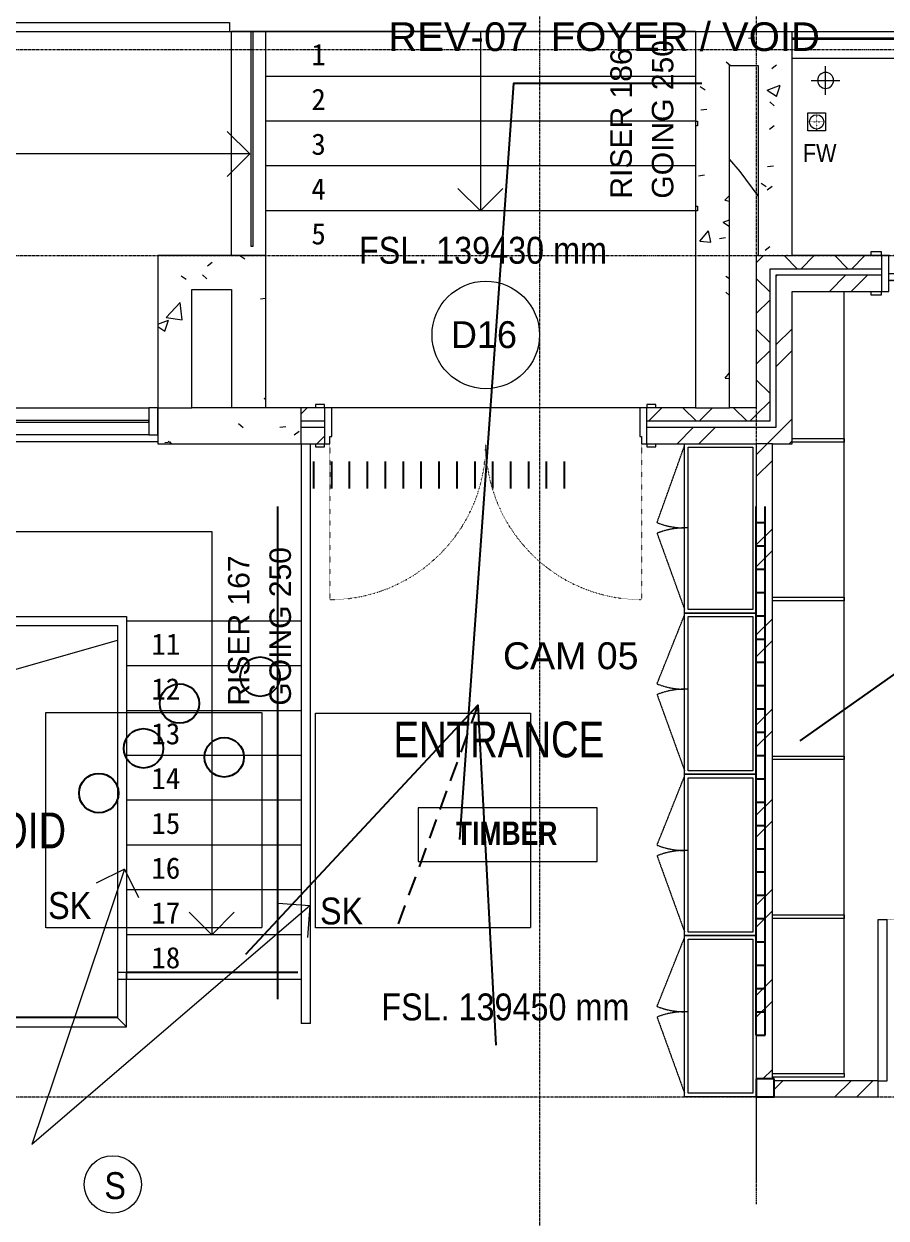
# Model space of a CAD drawing. Header units: millimetres. Extents: x -1971 to 39113, y -25802 to 13528.
# Drawn here: x 18866 to 23679, y 87 to 6751 of the extents above; entities that cross this region are included whole.
import ezdxf

# ---------------------------------------------------------------- set-up
doc = ezdxf.new("R2010")
doc.units = ezdxf.units.MM
for name, pattern in [('Dash - Tight', [4.5, 3, -1.5]), ('Dot - Tight', [1, 0, -1]), ('Grid Line', [22.225, 12.7, -3.175, 3.175, -3.175]), ('ID_DASH', [170, 110, -60]), ('IMPORT-DASH _4_', [3.5, 2.5, -1]), ('T-swing', [1.2, 0, -0.6, 0, -0.6])]:
    doc.linetypes.add(name, pattern=pattern)
for name, color, linetype, lineweight in [('2 Hoop survey', 8, 'Continuous', 9), ('A-ANNO-NOTE', 131, 'Continuous', 9), ('A-DETL', 90, 'Continuous', 9), ('A-DETL-HDLN', 90, 'Dot - Tight', 9), ('A-DETL-MBND', 5, 'Dot - Tight', 9), ('A-DETL-THIN', 151, 'Continuous', 9), ('A-DOOR', 31, 'Continuous', 9), ('A-DOOR-FRAM', 31, 'Continuous', 9), ('A-DOOR-IDEN', 31, 'Continuous', 9), ('A-FLOR', 192, 'Continuous', 18), ('A-FLOR-HRAL', 11, 'Continuous', 9), ('A-GLAZ-CURT', 52, 'Continuous', 9), ('A-GLAZ-CWMG', 51, 'Continuous', 9), ('A-WALL', 113, 'Continuous', 18), ('A-WALL-PATT', 111, 'Continuous', 18), ('C-BLDG-PADS', 91, 'Continuous', 9), ('G Furniture_dwg', 8, 'Continuous', 9), ('G-ANNO-DIMS', 111, 'Continuous', 9), ('G-ANNO-TEXT', 231, 'Continuous', 9), ('P-PIPE', 3, 'Continuous', 9), ('P-PIPE-CNTR', 3, 'Continuous', 9), ('S-COLS', 52, 'Continuous', 9), ('S-GRID', 1, 'Continuous', 9), ('S-STRS', 31, 'Continuous', 9), ('S-STRS-ANNO', 31, 'Continuous', 9), ('图层 01', 18, 'Continuous', 9), ('默认', 18, 'Continuous', 9)]:
    doc.layers.add(name, color=color, linetype=linetype, lineweight=lineweight)
for name, color, linetype, lineweight, true_color in [('ID_CAMERA_VIEWS', 7, 'Continuous', 25, 0xb86b1b), ('ID_LIGHTING_COVE', 7, 'Continuous', 25, 0xb86b1b), ('ID_NEW_JOINERY', 7, 'Continuous', 25, 0x181715), ('ID_REVISION_MARKUP', 7, 'Continuous', 25, 0xc83228)]:
    doc.layers.add(name, color=color, linetype=linetype, lineweight=lineweight, true_color=true_color)
doc.styles.add('Arial', font='arial.ttf', dxfattribs={"height": 120})
doc.styles.add('Avenir', font='', dxfattribs={"width": 0.9, "height": 150})
doc.styles.add('Avenir Light', font='', dxfattribs={"height": 150})
doc.styles.add('Avenir Light_1', font='', dxfattribs={"width": 0.9, "height": 150})
doc.styles.add('Avenir_1', font='', dxfattribs={"width": 0.8, "height": 200})
doc.styles.add('Avenir_2', font='', dxfattribs={"width": 0.9, "height": 100})
doc.styles.add('Avenir_B_2', font='', dxfattribs={"width": 0.85, "height": 130})
doc.styles.add('ID_SANS', font='Arial.ttf')
doc.styles.add('宋体', font='', dxfattribs={"height": 119.0625})
doc.styles.add('宋体_1', font='', dxfattribs={"height": 119.06})
doc.styles.get('Avenir').set_extended_font_data('Avenir')
doc.styles.get('Avenir Light').set_extended_font_data('Avenir Light')
doc.styles.get('Avenir Light_1').set_extended_font_data('Avenir Light')
doc.styles.get('Avenir_1').set_extended_font_data('Avenir')
doc.styles.get('Avenir_2').set_extended_font_data('Avenir')
doc.styles.get('Avenir_B_2').set_extended_font_data('Avenir', bold=True)
doc.styles.get('宋体').set_extended_font_data('SimSun')
doc.styles.get('宋体_1').set_extended_font_data('SimSun')
pattern_1 = [(45, (0, 0), (-251.447, 251.447), []), (45, (0, 381), (-251.447, 251.447), [])]
pattern_2 = [(45, (0, 0), (-141.4214, 141.4214), []), (135, (0, 0), (-141.4214, -141.4214), [])]
pattern_3 = [(50, (0, 0), (728.737, -63.756), [76.2, -838.2]), (355, (0, 0), (-140.972, 764.228), [60.96, -670.56]), (100.451, (60.7, -5.3), (587.77, 700.467), [64.76, -712.36]), (46.184, (0, 203.2), (1084.316, -168.17), [114.3, -1257.3]), (96.636, (90.4, 189.2), (949.61, 989.71), [97.14, -1068.54]), (351.184, (0, 203.2), (949.62, 989.7), [91.44, -1005.84]), (21, (101.6, 152.4), (606.458, -409.06), [76.2, -838.2]), (326, (101.6, 152.4), (247.208, 736.753), [60.96, -670.56]), (71.451, (152.14, 118.3), (853.668, 327.685), [64.76, -712.36]), (37.5, (0, 0), (12.3547, 338.22), [33.528, -628.904, 33.528, -647.192, -673.1]), (37.5, (0, 0), (12.3547, 338.22), [-1343.152, 33.528, -639.572]), (7.5, (0, 0), (267.279, 400.722), [33.528, -354.584, 33.528, -613.664, -256.54]), (7.5, (0, 0), (267.279, 400.722), [-1035.304, 33.528, -223.012]), (327.5, (-226.57, 0), (542.3633, -22.9153), [33.528, -220.472, 33.528, -758.952, -1051.56]), (327.5, (-226.57, 0), (542.3633, -22.9153), [-1046.48, 33.528, -1018.032]), (317.5, (-328.17, 0), (592.517, 101.707), [33.528, -296.672, 33.528, -492.76, -746.76]), (317.5, (-328.17, 0), (592.517, 101.707), [-856.488, 33.528, -713.232])]

# ---------------------------------------------------------------- blocks, each defined once
blk = doc.blocks.new('M_Single-Flush - 900 x 2400mm In-1156846-Ground Floor')
at = {"layer": 'A-DOOR'}
for p, q in [((399, -45), (399, -945.2)), ((450, -45), (399, -45)), ((450, -45), (450, -945.2)), ((450, -945.2), (399, -945.2))]:
    blk.add_line(p, q, dxfattribs=at)
at = {"layer": 'A-DOOR', "linetype": 'T-swing'}
blk.add_arc((450, -45), 901.7, 180, 266.7576, dxfattribs=at)
blk = doc.blocks.new('CE Double Swing Panel _Adjustable_ - Solid Swing Double 1800 x 2400-1832886-Ground Floor')
at = {"layer": 'A-DOOR'}
for p, q in [((-900, 183), (-950, 183)), ((-950, 183), (-950, 165)), ((-900, 165), (-900, 183)), ((-900, 165), (-900, -35)), ((-860, 165), (-900, 165)), ((-860, 5), (-860, 165)), ((900, 165), (860, 165)), ((860, 165), (860, 5)), ((950, 183), (900, 183)), ((900, 183), (900, 165)), ((900, -35), (900, 165)), ((950, 165), (950, 183)), ((-870, -35), (-870, 5)), ((-870, 5), (-860, 5)), ((860, 5), (870, 5)), ((870, 5), (870, -35)), ((-950, -35), (-950, -53)), ((-950, -53), (-900, -53)), ((-900, -35), (-870, -35)), ((-900, -53), (-900, -35)), ((870, -35), (900, -35)), ((900, -35), (900, -53)), ((900, -53), (950, -53)), ((950, -53), (950, -35))]:
    blk.add_line(p, q, dxfattribs=at)
at = {"layer": 'A-DOOR', "linetype": 'T-swing'}
for p, q in [((-870, -35), (-870, -905)), ((870, -35), (870, -905))]:
    blk.add_line(p, q, dxfattribs=at)
for centre, start, end in [((-870, -35), 270, 0), ((870, -35), 180, 270)]:
    blk.add_arc(centre, 870, start, end, dxfattribs=at)
blk = doc.blocks.new('栏杆扶手 - 栏杆扶手-1178710-Ground Floor')
at = {"layer": 'A-FLOR-HRAL'}
for p, q in [((17269, 3908.4), (17269, 1153.4)), ((17319.8, 1204.2), (17319.8, 3908.4)), ((19388.6, 1458.4), (19439.4, 1458.4)), ((19388.6, 1458.4), (19388.6, 1204.2)), ((19439.4, 1153.4), (19439.4, 1458.4)), ((17319.8, 1204.2), (17269, 1153.4)), ((19388.6, 1204.2), (17319.8, 1204.2)), ((19439.4, 1153.4), (19388.6, 1204.2)), ((17269, 1153.4), (19439.4, 1153.4))]:
    blk.add_line(p, q, dxfattribs=at)
blk = doc.blocks.new('栏杆扶手 - 栏杆扶手-1179289-Ground Floor')
at = {"layer": 'A-FLOR-HRAL'}
for p, q in [((20414.2, 4408.5), (20414.2, 1173.4)), ((20465, 1173.4), (20465, 4408.4)), ((20465, 1173.4), (20414.2, 1173.4))]:
    blk.add_line(p, q, dxfattribs=at)
blk = doc.blocks.new('System Panel - 10mm Glazed Panel-2229845-Ground Floor')
at = {"layer": 'A-GLAZ-CURT'}
for p, q in [((530, 5), (-530, 5)), ((-530, 5), (-530, -5)), ((530, -5), (530, 5)), ((-530, -5), (530, -5))]:
    blk.add_line(p, q, dxfattribs=at)
blk = doc.blocks.new('Rectangular Mullion - 50 x 150mm-1440517-Ground Floor')
at = {"layer": 'A-GLAZ-CWMG'}
for p, q in [((-50, 75), (0, 75)), ((-50, -75), (-50, 75)), ((0, 75), (0, -75)), ((0, -75), (-50, -75))]:
    blk.add_line(p, q, dxfattribs=at)
blk = doc.blocks.new('Rectangular Mullion - 50 x 150mm-2229843-Ground Floor')
at = {"layer": 'A-GLAZ-CWMG'}
for p, q in [((17394, 4608.4), (18454, 4608.4)), ((18454, 4458.4), (17394, 4458.4))]:
    blk.add_line(p, q, dxfattribs=at)
blk = doc.blocks.new('System Panel - 10mm Glazed Panel-1853381-Ground Floor')
at = {"layer": 'A-GLAZ-CURT'}
for p, q in [((-600, 5), (600, 5)), ((-600, 5), (-600, -5)), ((600, 5), (600, -5)), ((600, -5), (-600, -5))]:
    blk.add_line(p, q, dxfattribs=at)
blk = doc.blocks.new('CE Double Sliding Glazed _Adjustable_ - Glazed Sliding Double 1800 x 2400-2163021-Ground Floor')
at = {"layer": 'A-DOOR', "linetype": 'T-swing'}
for p, q in [((-375.3, 178.6), (-308.1, 245.8)), ((-375.3, 178.6), (-308.1, 111.5)), ((-375.3, 178.6), (-80.3, 178.6)), ((58.3, 40), (945.8, 40)), ((-774.2, -40), (113.3, -40))]:
    blk.add_line(p, q, dxfattribs=at)
at = {"layer": 'A-DOOR'}
for p, q in [((-814.2, 120), (-874.2, 120)), ((-874.2, 120), (-874.2, 100)), ((-814.2, 100), (-814.2, 120)), ((-814.2, 100), (-814.2, -100)), ((-774.2, 100), (-814.2, 100)), ((-774.2, -100), (-774.2, 100)), ((985.8, 100), (945.8, 100)), ((945.8, 100), (945.8, -100)), ((1045.8, 120), (985.8, 120)), ((985.8, 120), (985.8, 100)), ((985.8, -100), (985.8, 100)), ((1045.8, 100), (1045.8, 120)), ((-874.2, -100), (-874.2, -120)), ((-874.2, -120), (-814.2, -120)), ((-814.2, -100), (-774.2, -100)), ((-814.2, -120), (-814.2, -100)), ((945.8, -100), (985.8, -100)), ((985.8, -100), (985.8, -120)), ((985.8, -120), (1045.8, -120)), ((1045.8, -120), (1045.8, -100))]:
    blk.add_line(p, q, dxfattribs=at)
at = {"layer": 'A-DOOR-FRAM'}
for p, q in [((58.3, 40), (945.8, 40)), ((58.3, 40), (58.3, 0)), ((945.8, 0), (58.3, 0)), ((-774.2, 0), (113.3, 0)), ((113.3, -40), (-774.2, -40)), ((113.3, 0), (113.3, -40))]:
    blk.add_line(p, q, dxfattribs=at)
blk = doc.blocks.new('System Panel - 10mm Glazed Panel-V1-Ground Floor')
at = {"layer": 'A-GLAZ-CURT'}
for p, q in [((-560, 5), (600, 5)), ((600, 5), (600, -5)), ((600, -5), (-560, -5))]:
    blk.add_line(p, q, dxfattribs=at)
blk = doc.blocks.new('栏杆扶手 - 栏杆扶手-1513421-Ground Floor')
at = {"layer": 'A-FLOR-HRAL'}
for p, q in [((15614, 6759.2), (15964, 6759.2)), ((15614, 6708.4), (15614, 6759.2)), ((15964, 6759.2), (16864, 6759.2)), ((16864, 6759.2), (16964, 6759.2)), ((16964, 6759.2), (18114, 6759.2)), ((18114, 6759.2), (18214, 6759.2)), ((18214, 6759.2), (19214, 6759.2)), ((19214, 6759.2), (19614, 6759.2)), ((19614, 6759.2), (20014, 6759.2)), ((20014, 6759.2), (20014, 6708.4)), ((15614, 6708.4), (15964, 6708.4)), ((15964, 6708.4), (16864, 6708.4)), ((16864, 6708.4), (16964, 6708.4)), ((16964, 6708.4), (18114, 6708.4)), ((18114, 6708.4), (18214, 6708.4)), ((18214, 6708.4), (19214, 6708.4)), ((19214, 6708.4), (19614, 6708.4)), ((19614, 6708.4), (20014, 6708.4))]:
    blk.add_line(p, q, dxfattribs=at)
blk = doc.blocks.new('栏杆扶手 - 栏杆扶手-1525653-Ground Floor')
at = {"layer": 'A-FLOR-HRAL'}
for p, q in [((18318.6, 3443.8), (19439.4, 3443.8)), ((18318.6, 1208.4), (18318.6, 3443.8)), ((19439.4, 3443.8), (19439.4, 1668.4)), ((18369.4, 3393), (19388.6, 3393)), ((18369.4, 1208.4), (18369.4, 3393)), ((19388.6, 3393), (19388.6, 1668.4)), ((19388.6, 1668.4), (19388.6, 1418.4)), ((19439.4, 1668.4), (19439.4, 1418.4)), ((19439.4, 1418.4), (19388.6, 1418.4))]:
    blk.add_line(p, q, dxfattribs=at)
blk = doc.blocks.new('2 Hoop survey-1260670-Ground Floor')
at = {"layer": '默认', "color": 9, "flags": 128}
blk.add_lwpolyline([(71234.1, 16184), (71291.6, 16117), (71393.2, 15981.5), (71394.1, 15979.9)], dxfattribs=at)
blk = doc.blocks.new('G Furniture_dwg_G Furniture_dwg-1631897-Ground Floor-2332981-Ground Floor')
at = {"layer": 'G Furniture_dwg'}
blk.add_line((61682.9, 21990.5), (61682.9, 26355.5), dxfattribs=at)
at = {"layer": 'G Furniture_dwg', "linetype": 'IMPORT-DASH _4_'}
for p, q in [((60639, 25065.3), (60792.9, 25495.5)), ((60639, 25005.8), (60792.9, 24580.5)), ((60639, 24165.3), (60792.9, 24550.5)), ((60639, 24105.8), (60792.9, 23680.5)), ((60639, 23265.3), (60792.9, 23650.5)), ((60639, 23205.8), (60792.9, 22780.5)), ((60639, 22365.3), (60792.9, 22750.5)), ((60639, 22305.8), (60792.9, 21880.5))]:
    blk.add_line(p, q, dxfattribs=at)
at = {"layer": 'G Furniture_dwg', "flags": 128}
for points in [[(61392.9, 25534.5), (61682.9, 25534.5), (61682.9, 25514.5), (61392.9, 25514.5)], [(61282.9, 24648.5), (61682.9, 24648.5), (61682.9, 24628.5), (61282.9, 24628.5)], [(61282.9, 23762.5), (61682.9, 23762.5), (61682.9, 23742.5), (61282.9, 23742.5)], [(61282.9, 22876.5), (61682.9, 22876.5), (61682.9, 22856.5), (61282.9, 22856.5)], [(61282.9, 21990.5), (61682.9, 21990.5), (61682.9, 21970.5), (61282.9, 21970.5)]]:
    blk.add_lwpolyline(points, dxfattribs=at)
at = {"layer": 'G Furniture_dwg', "linetype": 'IMPORT-DASH _4_'}
for centre, start, end in [((60792.9, 25448.5), 248.12485, 270), ((60792.9, 24622.5), 90, 111.87515), ((60792.9, 24548.5), 248.12485, 270), ((60792.9, 23722.5), 90, 111.87515), ((60792.9, 23648.5), 248.12485, 270), ((60792.9, 22822.5), 90, 111.87515), ((60792.9, 22748.5), 248.12485, 270), ((60792.9, 21922.5), 90, 111.87515)]:
    blk.add_arc(centre, 413, start, end, dxfattribs=at)
at = {"layer": '图层 01', "color": 8}
for p, q in [((60812.9, 25035.5), (60792.9, 25035.5)), ((60792.9, 24560.5), (61192.9, 24560.5)), ((60812.9, 24135.5), (60792.9, 24135.5)), ((60792.9, 23660.5), (61192.9, 23660.5)), ((60812.9, 23235.5), (60792.9, 23235.5)), ((60792.9, 22760.5), (61192.9, 22760.5)), ((60812.9, 22335.5), (60792.9, 22335.5))]:
    blk.add_line(p, q, dxfattribs=at)
at = {"layer": '图层 01', "color": 8, "flags": 128}
for points in [[(61192.9, 24560.5), (60792.9, 24560.5), (60792.9, 25505.5)], [(61192.9, 23660.5), (60792.9, 23660.5), (60792.9, 24560.5)], [(61192.9, 22760.5), (60792.9, 22760.5), (60792.9, 23660.5)], [(61192.9, 21860.5), (60792.9, 21860.5), (60792.9, 22760.5)]]:
    blk.add_lwpolyline(points, dxfattribs=at)
for points in [[(60812.9, 25485.5), (61172.9, 25485.5), (61172.9, 24580.5), (60812.9, 24580.5)], [(60812.9, 24540.5), (61172.9, 24540.5), (61172.9, 23680.5), (60812.9, 23680.5)], [(60812.9, 23640.5), (61172.9, 23640.5), (61172.9, 22780.5), (60812.9, 22780.5)], [(60812.9, 22740.5), (61172.9, 22740.5), (61172.9, 21880.5), (60812.9, 21880.5)]]:
    blk.add_lwpolyline(points, close=True, dxfattribs=at)
blk = doc.blocks.new('G Furniture_dwg-1631897-Ground Floor')
blk.add_blockref('G Furniture_dwg_G Furniture_dwg-1631897-Ground Floor-2332981-Ground Floor', (-38238.8, -21097.2))
blk = doc.blocks.new('SCG α__ñ__í___ α______ - 100 x 100-V16-Ground Floor')
at = {"layer": 'S-COLS', "lineweight": 25}
for p, q in [((50, 50), (-50, 50)), ((-50, 50), (-50, -50)), ((50, -50), (50, 50)), ((-50, -50), (50, -50))]:
    blk.add_line(p, q, dxfattribs=at)
blk = doc.blocks.new('Annotation - Tag Door - Annotation - Tag Door-163460-Ground Floor')
at = {"layer": 'A-DOOR-IDEN'}
blk.add_circle((0, 0), 3, dxfattribs=at)
blk = doc.blocks.new('OJID - Material Marks - OJID - Material Marks-1690541-Ground Floor')
at = {"layer": 'A-ANNO-NOTE'}
for p, q in [((10, 3), (0, 3)), ((0, 3), (0, 0)), ((10, 0), (10, 3)), ((0, 0), (10, 0))]:
    blk.add_line(p, q, dxfattribs=at)

msp = doc.modelspace()

# ---------------------------------------------------------------- hatches: boundary and pattern name
at = {"layer": 'A-WALL-PATT', "lineweight": 9}
h = msp.add_hatch(dxfattribs=at)
h.set_pattern_fill('FP_4', color=256, style=0, pattern_type=2)
h.set_pattern_definition(pattern_3)
h.paths.add_polyline_path([(22804.04, 6518.364), (23154.04, 6518.364), (23154.04, 6708.364), (22614.04, 6708.364), (22614.04, 6518.364), (22626.74, 6518.364)])
h = msp.add_hatch(dxfattribs=at)
h.set_pattern_fill('FP_4', color=256, style=0, pattern_type=2)
h.set_pattern_definition(pattern_3)
h.paths.add_polyline_path([(22626.74, 4608.364), (22804.04, 4608.364), (22804.04, 6518.364), (22614.04, 6518.364), (22614.04, 6208.364), (22626.74, 6208.364), (22626.74, 6182.964), (22614.04, 6182.964), (22614.04, 5733.764), (22626.74, 5733.764), (22626.74, 5708.364), (22614.04, 5708.364), (22614.04, 4608.364)])
h = msp.add_hatch(dxfattribs=at)
h.set_pattern_fill('FP_4', color=256, style=0, pattern_type=2)
h.set_pattern_definition(pattern_3)
h.paths.add_polyline_path([(22964.04, 5458.364), (23154.04, 5458.364), (23154.04, 6518.364), (22964.04, 6518.364), (22964.04, 5496.4)])
h = msp.add_hatch(dxfattribs=at)
h.set_pattern_fill('FP_4', color=256, style=0, pattern_type=2)
h.set_pattern_definition(pattern_3)
h.paths.add_polyline_path([(19804.04, 4608.364), (19804.04, 5458.364), (19614.04, 5458.364), (19614.04, 4608.364)])
h = msp.add_hatch(dxfattribs=at)
h.set_pattern_fill('FP_4', color=256, style=0, pattern_type=2)
h.set_pattern_definition(pattern_3)
h.paths.add_polyline_path([(19804.04, 5268.364), (20214.04, 5268.364), (20214.04, 5458.364), (19804.04, 5458.364)])
h = msp.add_hatch(dxfattribs=at)
h.set_pattern_fill('FP_3', color=256, style=0, pattern_type=2)
h.set_pattern_definition(pattern_2)
h.paths.add_polyline_path([(23006.918, 4533.364), (23029.04, 4533.364), (23029.04, 5458.364), (22954.04, 5458.364), (22954.04, 4533.364)])
h = msp.add_hatch(dxfattribs=at)
h.set_pattern_fill('FP_3', color=256, style=0, pattern_type=2)
h.set_pattern_definition(pattern_2)
h.paths.add_polyline_path([(29934.04, 5383.364), (29934.077, 5383.364), (29934.04, 5458.364), (29524.04, 5458.364), (29524.04, 5383.364)])
h.paths.add_polyline_path([(27724.04, 5383.364), (27724.04, 5458.364), (25454.04, 5458.364), (25454.04, 5383.364), (26644.04, 5383.364)])
h.paths.add_polyline_path([(23654.04, 5383.364), (23654.04, 5458.364), (23029.04, 5458.364), (23029.04, 5383.364), (23154.04, 5383.364)])
h = msp.add_hatch(dxfattribs=at)
h.set_pattern_fill('FP_2', color=256, style=0, pattern_type=2)
h.set_pattern_definition(pattern_1)
h.paths.add_polyline_path([(23064.04, 4408.364), (23154.04, 4408.364), (23154.04, 5348.364), (23064.04, 5348.364), (23064.04, 4452.346)])
h = msp.add_hatch(dxfattribs=at)
h.set_pattern_fill('FP_2', color=256, style=0, pattern_type=2)
h.set_pattern_definition(pattern_1)
h.paths.add_polyline_path([(29934.067, 5258.364), (30024.04, 5258.364), (30024.04, 5348.364), (29524.04, 5348.364), (29524.04, 5258.364), (29934.04, 5258.364)])
h.paths.add_polyline_path([(26644.04, 5258.364), (27724.04, 5258.364), (27724.04, 5348.364), (25454.04, 5348.364), (25454.04, 5258.364), (26554.04, 5258.364)])
h.paths.add_polyline_path([(23654.04, 5258.364), (23654.04, 5348.364), (23154.04, 5348.364), (23154.04, 5258.364)])
h = msp.add_hatch(dxfattribs=at)
h.set_pattern_fill('FP_4', color=256, style=0, pattern_type=2)
h.set_pattern_definition(pattern_3)
h.paths.add_polyline_path([(20024.04, 4608.364), (20214.04, 4608.364), (20214.04, 5268.364), (20024.04, 5268.364), (20024.04, 5189.197)])
h = msp.add_hatch(dxfattribs=at)
h.set_pattern_fill('FP_4', color=256, style=0, pattern_type=2)
h.set_pattern_definition(pattern_3)
h.paths.add_polyline_path([(20413.294, 4408.364), (20414.04, 4408.364), (20413.24, 4608.364), (19614.04, 4608.364), (19614.04, 4408.364), (20413.24, 4408.364)])
h = msp.add_hatch(dxfattribs=at)
h.set_pattern_fill('FP_3', color=256, style=0, pattern_type=2)
h.set_pattern_definition(pattern_2)
h.paths.add_polyline_path([(22954.04, 4533.364), (22954.04, 4608.364), (22344.04, 4608.364), (22344.04, 4533.364), (22946.782, 4533.364)])
h.paths.add_polyline_path([(20414.04, 4533.364), (20544.04, 4533.364), (20544.04, 4608.364), (20414.04, 4608.364)])
h = msp.add_hatch(dxfattribs=at)
h.set_pattern_fill('FP_2', color=256, style=0, pattern_type=2)
h.set_pattern_definition(pattern_1)
h.paths.add_polyline_path([(22626.74, 4408.364), (23064.04, 4408.364), (23064.04, 4498.364), (22344.04, 4498.364), (22344.04, 4408.364), (22378.305, 4408.364)])
h.paths.add_polyline_path([(20414.24, 4408.364), (20544.04, 4408.364), (20544.04, 4498.364), (20414.04, 4498.364), (20414.04, 4408.364)])
h = msp.add_hatch(dxfattribs=at)
h.set_pattern_fill('FP_2', color=256, style=0, pattern_type=2)
h.set_pattern_definition(pattern_1)
h.paths.add_polyline_path([(22954.251, 863.364), (23044.04, 863.364), (23044.04, 4408.364), (22954.04, 4408.364), (22954.04, 863.364)])
h = msp.add_hatch(dxfattribs=at)
h.set_pattern_fill('FP_2', color=256, style=0, pattern_type=2)
h.set_pattern_definition(pattern_1)
h.paths.add_polyline_path([(28974.04, 763.364), (28974.04, 853.364), (24534.04, 853.364), (24534.04, 763.364), (28785.887, 763.364)])
h.paths.add_polyline_path([(29934.04, 763.364), (29934.04, 853.364), (29874.04, 853.364), (29874.04, 763.364)])
h.paths.add_polyline_path([(23054.04, 763.364), (23634.04, 763.364), (23634.04, 853.364), (23054.04, 853.364), (23054.04, 851.838)])

# ---------------------------------------------------------------- linework, layer by layer
at = {"layer": 'A-DETL', "linetype": 'Dash - Tight'}
for p, q in [((16294.04, 6708.364), (30134.19, 6708.364)), ((22954.04, 4408.364), (22954.04, 298.364)), ((18987.69, 2907.608), (20194.04, 2907.608)), ((18987.69, 1705.905), (18987.69, 2907.608)), ((20194.04, 2907.608), (20194.04, 1705.905)), ((20494.04, 2904.26), (21694.04, 2904.26)), ((20494.04, 1705.905), (20494.04, 2904.26)), ((21694.04, 2904.26), (21694.04, 1705.905)), ((20194.04, 1705.905), (18987.69, 1705.905)), ((21694.04, 1705.905), (20494.04, 1705.905))]:
    msp.add_line(p, q, dxfattribs=at)
at = {"layer": 'A-DETL', "lineweight": 25}
for p in [(19439.44, 1458.364), (19457.326, 1458.364)]:
    msp.add_line(p, (20394.44, 1458.364), dxfattribs=at)
at = {"layer": 'A-DETL-HDLN'}
for p, q in [((23241.218, 6204.508), (23341.218, 6204.508)), ((23291.218, 6254.508), (23291.218, 6154.508))]:
    msp.add_line(p, q, dxfattribs=at)
at = {"layer": 'A-DETL-MBND'}
msp.add_line((29934.04, 5458.364), (22954.04, 5458.364), dxfattribs=at)
at = {"layer": 'A-DETL-THIN'}
for p, q in [((23241.218, 6254.508), (23341.218, 6254.508)), ((23241.218, 6154.508), (23241.218, 6254.508)), ((23341.218, 6254.508), (23341.218, 6154.508)), ((23341.218, 6154.508), (23241.218, 6154.508)), ((18580.019, 3082.038), (19388.64, 3312.964))]:
    msp.add_line(p, q, dxfattribs=at)
for centre, radius in [((23291.218, 6204.508), 40), ((19362.137, 274.952), 160)]:
    msp.add_circle(centre, radius, dxfattribs=at)
at = {"layer": 'A-FLOR'}
for p, q in [((22614.04, 5708.364), (20214.04, 5708.364)), ((22304.04, 4608.364), (20584.04, 4608.364)), ((20413.24, 4408.364), (20413.24, 1655.864)), ((20413.24, 1655.864), (20414.04, 1655.864)), ((20414.04, 1655.864), (20414.04, 1418.364)), ((20414.04, 1418.364), (19439.44, 1418.364)), ((19388.64, 1208.364), (17344.04, 1208.364))]:
    msp.add_line(p, q, dxfattribs=at)
at = {"layer": 'A-WALL'}
for p, q in [((20024.04, 5458.364), (20024.04, 6708.364)), ((20134.04, 6708.364), (20024.04, 6708.364)), ((20214.04, 6708.364), (20144.04, 6708.364)), ((20214.04, 6708.364), (20214.04, 4608.364)), ((22614.04, 6708.364), (22614.04, 4608.364)), ((22614.04, 6708.364), (30134.04, 6708.364)), ((23154.04, 5458.364), (23154.04, 6708.364)), ((29934.04, 6558.364), (23154.04, 6558.364)), ((22804.04, 6518.364), (22964.04, 6518.364)), ((22804.04, 4608.364), (22804.04, 6518.364)), ((22964.04, 6518.364), (22964.04, 5458.364)), ((22614.04, 6208.364), (22626.74, 6208.364)), ((22626.74, 6208.364), (22626.74, 6182.964)), ((22626.74, 6182.964), (22614.04, 6182.964)), ((22614.04, 5733.764), (22626.74, 5733.764)), ((22626.74, 5733.764), (22626.74, 5708.364)), ((22626.74, 5708.364), (22614.04, 5708.364)), ((19614.04, 5458.364), (19614.04, 4408.364)), ((20214.04, 5458.364), (19614.04, 5458.364)), ((22964.04, 5458.364), (22954.04, 5458.364)), ((22954.04, 5458.364), (22954.04, 4608.364)), ((23654.04, 5458.364), (23154.04, 5458.364)), ((19804.04, 4608.364), (19804.04, 5268.364)), ((19804.04, 5268.364), (20024.04, 5268.364)), ((20024.04, 5268.364), (20024.04, 4608.364)), ((23154.04, 4408.364), (23154.04, 5258.364)), ((23154.04, 5258.364), (23654.04, 5258.364)), ((20544.04, 4608.364), (19804.04, 4608.364)), ((20414.04, 4408.364), (20414.04, 4608.364)), ((22614.04, 4608.364), (22344.04, 4608.364)), ((22954.04, 4608.364), (22804.04, 4608.364)), ((19614.04, 4408.364), (20544.04, 4408.364)), ((22344.04, 4408.364), (22954.04, 4408.364)), ((22954.04, 4408.364), (22954.04, 863.364)), ((23044.04, 4408.364), (23154.04, 4408.364)), ((23044.04, 863.364), (23044.04, 4408.364)), ((23634.04, 853.364), (23054.04, 853.364)), ((23634.04, 763.364), (23634.04, 853.364)), ((23054.04, 763.364), (23634.04, 763.364))]:
    msp.add_line(p, q, dxfattribs=at)
at = {"layer": 'A-WALL', "lineweight": 9}
for p, q in [((22964.04, 5458.364), (23154.04, 5458.364)), ((23029.04, 5383.364), (23029.04, 4533.364)), ((23654.04, 5383.364), (23029.04, 5383.364)), ((23064.04, 5348.364), (23064.04, 4498.364)), ((23654.04, 5348.364), (23064.04, 5348.364)), ((19614.04, 4608.364), (19804.04, 4608.364)), ((22614.04, 4608.364), (22804.04, 4608.364)), ((20544.04, 4533.364), (20414.04, 4533.364)), ((23029.04, 4533.364), (22344.04, 4533.364)), ((20544.04, 4498.364), (20414.04, 4498.364)), ((23064.04, 4498.364), (22344.04, 4498.364)), ((23044.04, 4408.364), (22954.04, 4408.364))]:
    msp.add_line(p, q, dxfattribs=at)
at = {"layer": 'C-BLDG-PADS'}
msp.add_line((20014.04, 6708.364), (20024.04, 6708.364), dxfattribs=at)
at = {"layer": 'G-ANNO-TEXT', "color": 7}
for p, q in [((20126.258, 6025.44), (20001.258, 6150.44)), ((20126.258, 6025.44), (16499.349, 6025.44)), ((20126.258, 6025.44), (20001.258, 5900.44)), ((19427.902, 2033.684), (18909.89, 497.819)), ((19427.902, 2033.684), (19269.509, 1955.188)), ((19427.902, 2033.684), (19506.398, 1875.291)), ((20461.792, 1828.629), (18909.89, 497.819)), ((20461.792, 1828.629), (20285.533, 1842.147)), ((20461.792, 1828.629), (20448.274, 1652.37))]:
    msp.add_line(p, q, dxfattribs=at)
at = {"layer": 'ID_CAMERA_VIEWS', "linetype": 'ID_DASH'}
msp.add_line((21400, 2950), (20955.374, 1728.4), dxfattribs=at)
at = {"layer": 'ID_CAMERA_VIEWS'}
msp.add_lwpolyline([(20104.203, 1560.428), (21400, 2950), (21499.438, 1052.604)], dxfattribs=at)
at = {"layer": 'ID_LIGHTING_COVE'}
msp.add_line((20284.04, 1308.364), (20284.04, 4058.364), dxfattribs=at)
for centre in [(20184.04, 3108.364), (19734.04, 2958.364), (19534.04, 2708.364), (19984.04, 2658.364), (19284.04, 2458.364)]:
    msp.add_circle(centre, 110, dxfattribs=at)
at = {"layer": 'ID_NEW_JOINERY'}
for p, q in [((20484.04, 4158.364), (20484.04, 4308.364)), ((20584.04, 4158.364), (20584.04, 4308.364)), ((20684.04, 4158.364), (20684.04, 4308.364)), ((20784.04, 4158.364), (20784.04, 4308.364)), ((20884.04, 4158.364), (20884.04, 4308.364)), ((20984.04, 4158.364), (20984.04, 4308.364)), ((21084.04, 4158.364), (21084.04, 4308.364)), ((21184.04, 4158.364), (21184.04, 4308.364)), ((21284.04, 4158.364), (21284.04, 4308.364)), ((21384.04, 4158.364), (21384.04, 4308.364)), ((21484.04, 4158.364), (21484.04, 4308.364)), ((21584.04, 4158.364), (21584.04, 4308.364)), ((21684.04, 4158.364), (21684.04, 4308.364)), ((21784.04, 4158.364), (21784.04, 4308.364)), ((21884.04, 4158.364), (21884.04, 4308.364)), ((22954.04, 1108.364), (22954.04, 4058.364)), ((23004.04, 1108.364), (23004.04, 4058.364)), ((22954.04, 3968.364), (23004.04, 3968.364)), ((22954.04, 3838.364), (23004.04, 3838.364)), ((22954.04, 3708.364), (23004.04, 3708.364)), ((22954.04, 3578.364), (23004.04, 3578.364)), ((22954.04, 3448.364), (23004.04, 3448.364)), ((22954.04, 3318.364), (23004.04, 3318.364)), ((22954.04, 3188.364), (23004.04, 3188.364)), ((22954.04, 3058.364), (23004.04, 3058.364)), ((22954.04, 2928.364), (23004.04, 2928.364)), ((22954.04, 2798.364), (23004.04, 2798.364)), ((22954.04, 2668.364), (23004.04, 2668.364)), ((22954.04, 2538.364), (23004.04, 2538.364)), ((22954.04, 2408.364), (23004.04, 2408.364)), ((22954.04, 2278.364), (23004.04, 2278.364)), ((22954.04, 2148.364), (23004.04, 2148.364)), ((22954.04, 2018.364), (23004.04, 2018.364)), ((22954.04, 1888.364), (23004.04, 1888.364)), ((22954.04, 1758.364), (23004.04, 1758.364)), ((22954.04, 1628.364), (23004.04, 1628.364)), ((22954.04, 1498.364), (23004.04, 1498.364)), ((22954.04, 1368.364), (23004.04, 1368.364)), ((22954.04, 1238.364), (23004.04, 1238.364)), ((22954.04, 1108.364), (23004.04, 1108.364))]:
    msp.add_line(p, q, dxfattribs=at)
at = {"layer": 'ID_REVISION_MARKUP'}
for points in [[(21300, 2200), (21600, 6420), (22650, 6420)], [(23200, 2750), (28400, 6420), (29450, 6420)]]:
    msp.add_lwpolyline(points, dxfattribs=at)
at = {"layer": 'P-PIPE'}
for start, end in [(0, 180), (180, 0)]:
    msp.add_arc((23341.033, 6436.017), 44.45, start, end, dxfattribs=at)
at = {"layer": 'P-PIPE-CNTR'}
for p, q in [((23341.033, 6356.017), (23341.033, 6516.017)), ((23261.033, 6436.017), (23421.033, 6436.017))]:
    msp.add_line(p, q, dxfattribs=at)
at = {"layer": 'S-GRID', "linetype": 'Grid Line'}
for p, q in [((21744.04, 10903.84), (21744.04, -9321.465)), ((22954.04, 10903.84), (22954.04, 163.694)), ((-1062.147, 6608.364), (38143.478, 6608.364)), ((-1062.147, 5458.364), (38143.478, 5458.364)), ((-1062.147, 763.364), (38143.478, 763.364))]:
    msp.add_line(p, q, dxfattribs=at)
at = {"layer": 'S-STRS'}
for p, q in [((22614.04, 6708.364), (20214.04, 6708.364)), ((22614.04, 6458.364), (20214.04, 6458.364)), ((22614.04, 6208.364), (20214.04, 6208.364)), ((22614.04, 6208.364), (22614.04, 6182.964)), ((22614.04, 5958.364), (20214.04, 5958.364)), ((22614.04, 5733.764), (22614.04, 5708.364)), ((22614.04, 5708.364), (20214.04, 5708.364)), ((19614.04, 4418.364), (17344.04, 4418.364)), ((20413.24, 3418.364), (19439.44, 3418.364)), ((20413.24, 3168.364), (19439.44, 3168.364)), ((20413.24, 2918.364), (19439.44, 2918.364)), ((20413.24, 2668.364), (19439.44, 2668.364)), ((20413.24, 2418.364), (19439.44, 2418.364)), ((20413.24, 2168.364), (19439.44, 2168.364)), ((20413.24, 1918.364), (19439.44, 1918.364)), ((20414.04, 1668.364), (19439.44, 1668.364)), ((20414.04, 1668.364), (20414.04, 1418.364)), ((20414.04, 1418.364), (19439.44, 1418.364))]:
    msp.add_line(p, q, dxfattribs=at)
at = {"layer": 'S-STRS', "linetype": 'Dash - Tight'}
for p, q in [((22614.04, 6708.364), (20214.04, 6708.364)), ((22614.04, 6458.364), (20214.04, 6458.364)), ((22614.04, 6208.364), (20214.04, 6208.364)), ((22614.04, 5958.364), (20214.04, 5958.364)), ((20413.24, 3418.364), (19439.44, 3418.364)), ((20413.24, 3168.364), (19439.44, 3168.364)), ((20413.24, 2918.364), (19439.44, 2918.364)), ((20413.24, 2668.364), (19439.44, 2668.364)), ((20413.24, 2418.364), (19439.44, 2418.364)), ((20413.24, 2168.364), (19439.44, 2168.364)), ((20413.24, 1918.364), (19439.44, 1918.364)), ((20414.04, 1668.364), (19439.44, 1668.364))]:
    msp.add_line(p, q, dxfattribs=at)
at = {"layer": 'S-STRS-ANNO'}
for p, q in [((21414.04, 6708.364), (21414.04, 6458.364)), ((21414.04, 6458.364), (21414.04, 6208.364)), ((21414.04, 6208.364), (21414.04, 5958.364)), ((21414.04, 5958.364), (21414.04, 5708.364)), ((21414.04, 5708.364), (21289.04, 5833.364)), ((21414.04, 5708.364), (21539.04, 5833.364)), ((17844.04, 3918.364), (19914.04, 3918.364)), ((19914.04, 3918.364), (19914.04, 3418.364)), ((19914.04, 3418.364), (19914.04, 3168.364)), ((19914.04, 3168.364), (19914.04, 2918.364)), ((19914.04, 2918.364), (19914.04, 2668.364)), ((19914.04, 2668.364), (19914.04, 2418.364)), ((19914.04, 2418.364), (19914.04, 2168.364)), ((19914.04, 2168.364), (19914.04, 1918.364)), ((19914.04, 1918.364), (19914.04, 1668.364)), ((19914.04, 1668.364), (19789.04, 1793.364)), ((19914.04, 1668.364), (20039.04, 1793.364))]:
    msp.add_line(p, q, dxfattribs=at)

# ---------------------------------------------------------------- block references
at = {"layer": '2 Hoop survey', "color": 9}
msp.add_blockref('2 Hoop survey-1260670-Ground Floor', (-48430.024, -10188.937), dxfattribs=at)
at = {"layer": 'A-ANNO-NOTE', "xscale": 100, "yscale": 100, "zscale": 100}
msp.add_blockref('OJID - Material Marks - OJID - Material Marks-1690541-Ground Floor', (21066.488, 2076.332), dxfattribs=at)
at = {"layer": 'A-DOOR'}
for name, p in [('CE Double Sliding Glazed _Adjustable_ - Glazed Sliding Double 1800 x 2400-2163021-Ground Floor', (24468.282, 5358.364)), ('CE Double Swing Panel _Adjustable_ - Solid Swing Double 1800 x 2400-1832886-Ground Floor', (21444.04, 4443.364))]:
    msp.add_blockref(name, p, dxfattribs=at)
at = {"layer": 'A-DOOR', "rotation": 180}
msp.add_blockref('M_Single-Flush - 900 x 2400mm In-1156846-Ground Floor', (24084.04, 808.364), dxfattribs=at)
at = {"layer": 'A-DOOR-IDEN', "xscale": 99.99999999999993, "yscale": 99.99999999999993, "zscale": 99.99999999999993}
msp.add_blockref('Annotation - Tag Door - Annotation - Tag Door-163460-Ground Floor', (21444.04, 5015.193), dxfattribs=at)
at = {"layer": 'A-FLOR-HRAL'}
for name in ['栏杆扶手 - 栏杆扶手-1513421-Ground Floor', '栏杆扶手 - 栏杆扶手-1179289-Ground Floor', '栏杆扶手 - 栏杆扶手-1178710-Ground Floor', '栏杆扶手 - 栏杆扶手-1525653-Ground Floor']:
    msp.add_blockref(name, (0, 0), dxfattribs=at)
at = {"layer": 'A-GLAZ-CURT', "rotation": 269.9999999999999}
msp.add_blockref('System Panel - 10mm Glazed Panel-1853381-Ground Floor', (20139.04, 6108.364), dxfattribs=at)
at = {"layer": 'A-GLAZ-CURT'}
for name, p in [('System Panel - 10mm Glazed Panel-V1-Ground Floor', (23714.04, 6668.364)), ('System Panel - 10mm Glazed Panel-2229845-Ground Floor', (19034.04, 4533.364))]:
    msp.add_blockref(name, p, dxfattribs=at)
at = {"layer": 'A-GLAZ-CWMG'}
msp.add_blockref('Rectangular Mullion - 50 x 150mm-2229843-Ground Floor', (1110, 0), dxfattribs=at)
at = {"layer": 'A-GLAZ-CWMG', "extrusion": (0, 0, -1), "rotation": 180}
msp.add_blockref('Rectangular Mullion - 50 x 150mm-1440517-Ground Floor', (-19614.04, 4533.364), dxfattribs=at)
at = {"layer": 'G Furniture_dwg'}
msp.add_blockref('G Furniture_dwg-1631897-Ground Floor', (0, 0), dxfattribs=at)
at = {"layer": 'S-COLS'}
msp.add_blockref('SCG α__ñ__í___ α______ - 100 x 100-V16-Ground Floor', (23004.04, 813.364), dxfattribs=at)

# ---------------------------------------------------------------- texts
at = {"layer": 'A-ANNO-NOTE', "insert": (21277.54, 2299.695), "char_height": 130, "width": 695.06306, "attachment_point": 1, "style": 'Avenir_B_2'}
msp.add_mtext('TIMBER', dxfattribs=at)
at = {"layer": 'A-DOOR-IDEN', "insert": (21250.162, 5092.097), "char_height": 150, "width": 464.97875, "attachment_point": 1, "style": 'Avenir Light'}
msp.add_mtext('D16', dxfattribs=at)
at = {"layer": 'G-ANNO-DIMS', "char_height": 150, "width": 1685.65883, "attachment_point": 1, "line_spacing_factor": 1.129998, "style": 'Avenir'}
for s, insert in [('FSL. 139430 mm', (20736.091, 5562.95)), ('FSL. 139450 mm', (20860.95, 1340.239))]:
    msp.add_mtext(s, dxfattribs=dict(at, insert=insert))
at = {"layer": 'G-ANNO-TEXT', "color": 7, "char_height": 120, "width": 1010.12625, "attachment_point": 1, "rotation": 90, "style": 'Arial'}
for s, insert in [('RISER 186', (22139.663, 5776.022)), ('GOING 250', (22371.174, 5776.022)), ('GOING 250', (20236.497, 2946.568)), ('RISER 167', (20004.986, 2946.568))]:
    msp.add_mtext(s, dxfattribs=dict(at, insert=insert))
at = {"layer": 'G-ANNO-TEXT', "color": 7, "attachment_point": 1}
for s, insert, char_height, width, style in [('FW', (23214.644, 6080.774), 100, 230.886, 'Avenir_2'), ('ENTRANCE', (20928.473, 2857.953), 200, 1468.6915, 'Avenir_1'), ('VOID', (18578.208, 2350.197), 200, 673.4175, 'Avenir_1'), ('\\fAvenir|b0|i0|c134|p34|;\\W.9;S', (19314.858, 343), 150, 129.87338, 'Avenir')]:
    msp.add_mtext(s, dxfattribs=dict(at, insert=insert, char_height=char_height, width=width, style=style))
at = {"layer": 'G-ANNO-TEXT', "color": 8, "char_height": 150, "width": 274.17712, "attachment_point": 1, "style": 'Avenir Light_1'}
for insert in [(19001.124, 1906.284), (20518.909, 1875.666)]:
    msp.add_mtext('SK', dxfattribs=dict(at, insert=insert))
at = {"layer": 'ID_CAMERA_VIEWS', "style": 'ID_SANS'}
msp.add_text('CAM 05', height=150, dxfattribs=at).set_placement((21540, 3150))
at = {"layer": 'ID_REVISION_MARKUP', "style": 'ID_SANS'}
msp.add_text('REV-07  FOYER / VOID', height=160, dxfattribs=at).set_placement((20900, 6600))
at = {"layer": 'S-STRS-ANNO', "attachment_point": 1, "line_spacing_factor": 0.877739}
for s, insert, char_height, width, style in [('\\f宋体|b0|i0|c134|p2|;1', (20470.496, 6639.721), 119.06, 104.50362, '宋体_1'), ('\\f宋体|b0|i0|c134|p2|;2', (20470.496, 6389.721), 119.06, 104.50362, '宋体_1'), ('\\f宋体|b0|i0|c134|p2|;3', (20470.496, 6139.721), 119.06, 104.50362, '宋体_1'), ('\\f宋体|b0|i0|c134|p2|;4', (20470.496, 5889.721), 119.06, 104.50362, '宋体_1'), ('\\f宋体|b0|i0|c134|p2|;5', (20470.496, 5639.721), 119.06, 104.50362, '宋体_1'), ('11', (19576.951, 3349.723), 119.0625, 209.01162, '宋体'), ('12', (19576.951, 3099.723), 119.0625, 209.01162, '宋体'), ('13', (19576.951, 2849.723), 119.0625, 209.01162, '宋体'), ('14', (19576.951, 2599.723), 119.0625, 209.01162, '宋体'), ('15', (19576.951, 2349.723), 119.0625, 209.01162, '宋体'), ('16', (19576.951, 2099.723), 119.0625, 209.01162, '宋体'), ('17', (19576.951, 1849.723), 119.0625, 209.01162, '宋体'), ('18', (19576.951, 1599.723), 119.0625, 209.01162, '宋体')]:
    msp.add_mtext(s, dxfattribs=dict(at, insert=insert, char_height=char_height, width=width, style=style))

doc.saveas('drawing.dxf')
